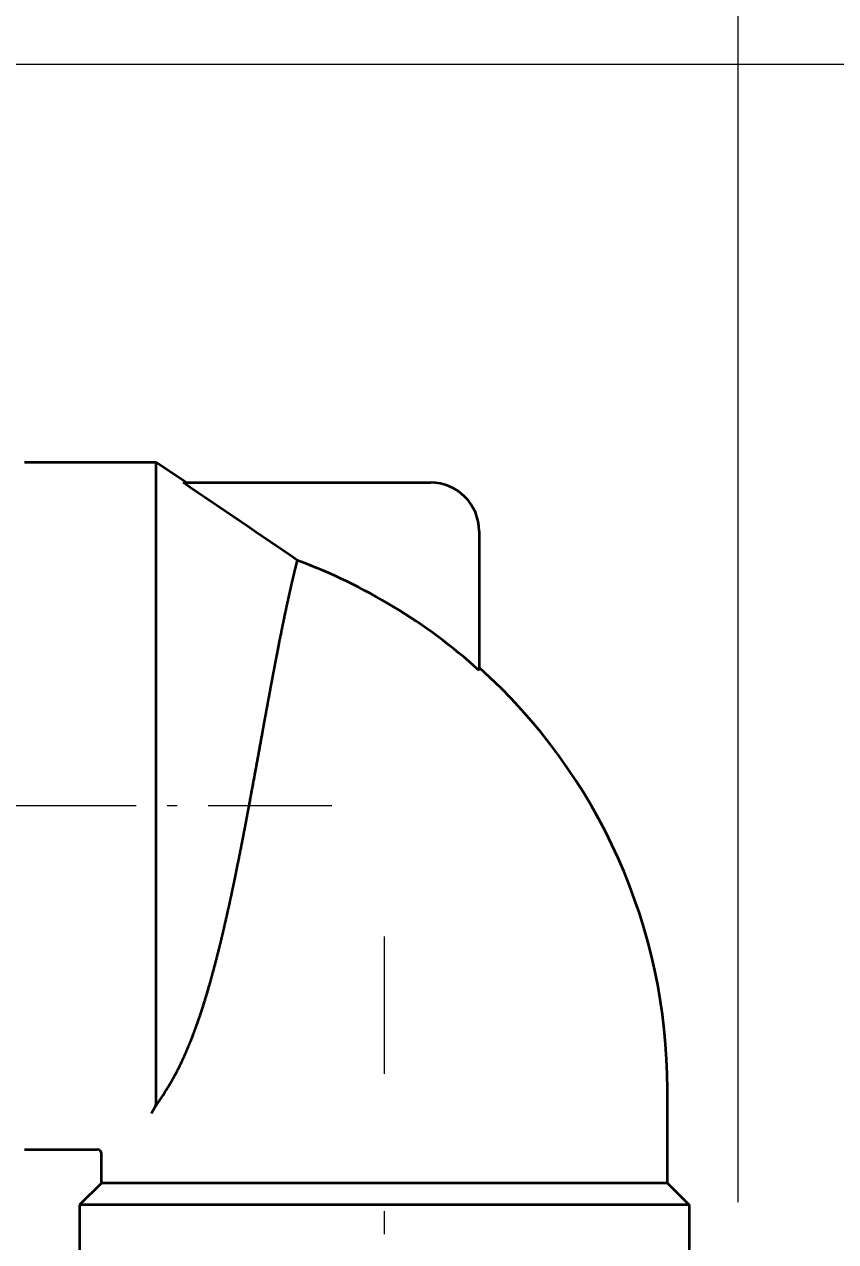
# Model space of a CAD drawing. Extents: x 23 to 417, y 3 to 294.
# Drawn here: x 165.81 to 173.84, y 100.2 to 112.24 of the extents above; entities that cross this region are included whole.
import ezdxf
from ezdxf.enums import TextEntityAlignment as Align

# ---------------------------------------------------------------- set-up
doc = ezdxf.new("R2010")
doc.units = 0
doc.linetypes.add('DASHDOT', pattern=[18.5, 12, -3, 0.5, -3])
doc.layers.get('0').update_dxf_attribs({"lineweight": 13})
doc.styles.get("Standard").update_dxf_attribs({"font": 'isocp.shx'})
doc.dimstyles.get("Standard").update_dxf_attribs({"dimtxt": 2.5, "dimasz": 2.5, "dimexe": 1.25, "dimexo": 0.625, "dimtad": 1, "dimtxsty": 'Standard', "dimcen": 2.5, "dimadec": 0, "dimazin": 0, "dimtfac": 1, "dimtmove": 0, "dimatfit": 0, "dimfxl": 0, "dimarcsym": 0})

# ---------------------------------------------------------------- blocks, each defined once
blk = doc.blocks.new('*D488')
at = {"color": 230, "lineweight": 13}
for p, q in [((150.661, 111.851), (183.721, 111.851)), ((183.721, 83.652), (183.721, 111.851)), ((150.661, 83.652), (183.721, 83.652))]:
    blk.add_line(p, q, dxfattribs=at)
for points in [[(184.238, 109.92), (183.721, 111.851), (183.203, 109.92)], [(183.203, 85.584), (183.721, 83.652), (184.238, 85.584)]]:
    blk.add_lwpolyline(points, dxfattribs=at)
for s, height, width, p, p2 in [(']', 2, 1.552524, (181.721, 106.198), (181.721, 106.975)), ('6', 2, 1.295757, (181.721, 103.644), (181.721, 105.198)), ('[', 2, 1.552523, (181.721, 101.868), (181.721, 102.644)), ('/', 1, 1.818182, (181.221, 99.868), (181.221, 100.868)), ('%%p2', 1.4, 1.254643, (181.421, 96.567), (181.421, 98.868)), ('141', 2, 1.533838, (181.721, 90.305), (181.721, 95.367))]:
    blk.add_text(s, height=height, rotation=90, dxfattribs=dict(at, width=width)).set_placement(p, p2, align=Align.FIT)
blk = doc.blocks.new('*D490')
at = {"color": 30, "lineweight": 13}
for p, q in [((151.461, 111.851), (178.896, 111.851)), ((176.896, 66.805), (176.896, 111.851))]:
    blk.add_line(p, q, dxfattribs=at)
at = {"color": 30, "lineweight": 13, "ltscale": 0.108962}
blk.add_line((174.538, 97.812), (178.896, 97.812), dxfattribs=at)
at = {"color": 30, "lineweight": 13}
for points in [[(177.414, 109.92), (176.896, 111.851), (176.379, 109.92)], [(176.379, 99.744), (176.896, 97.812), (177.414, 99.744)]]:
    blk.add_lwpolyline(points, dxfattribs=at)
for s, height, width, p, p2 in [(']', 2, 1.552522, (174.896, 85.857), (174.896, 86.634)), ('2.76', 2, 1.443275, (174.896, 78.219), (174.896, 84.857)), ('[', 2, 1.552527, (174.896, 76.443), (174.896, 77.219)), ('/', 1, 1.818182, (174.396, 74.443), (174.396, 75.443)), ('70.2', 2, 1.436744, (174.896, 66.805), (174.896, 73.443))]:
    blk.add_text(s, height=height, rotation=90, dxfattribs=dict(at, width=width)).set_placement(p, p2, align=Align.FIT)
blk = doc.blocks.new('*D491')
at = {"color": 30, "lineweight": 13, "ltscale": 0.321441}
blk.add_line((133.781, 115.712), (133.781, 128.57), dxfattribs=at)
at = {"color": 30, "lineweight": 13}
for p, q in [((172.873, 100.59), (172.873, 128.57)), ((133.781, 126.57), (172.873, 126.57))]:
    blk.add_line(p, q, dxfattribs=at)
for points in [[(135.713, 127.087), (133.781, 126.57), (135.713, 126.052)], [(170.941, 126.052), (172.873, 126.57), (170.941, 127.087)]]:
    blk.add_lwpolyline(points, dxfattribs=at)
for s, height, width, p, p2 in [('[', 2, 1.552527, (161.969, 128.57), (162.745, 128.57)), (']', 2, 1.552527, (169.429, 128.57), (170.205, 128.57)), ('195.5', 2, 1.537044, (145.368, 128.57), (153.96, 128.57)), ('7.7', 2, 1.51098, (163.745, 128.57), (168.429, 128.57)), ('%%p10', 1.4, 1.55393, (155.16, 128.87), (158.969, 128.87)), ('/', 1, 1.818182, (159.969, 129.07), (160.969, 129.07))]:
    blk.add_text(s, height=height, dxfattribs=dict(at, width=width)).set_placement(p, p2, align=Align.FIT)
blk = doc.blocks.new('BLOCK2931')
at = {"color": 7, "lineweight": 35, "ltscale": 0.1625}
blk.add_line((125.65, 43), (132.15, 43), dxfattribs=at)
at = {"color": 7, "lineweight": 35, "ltscale": 0.425}
blk.add_line((132.15, 43), (132.15, 26), dxfattribs=at)
at = {"color": 7, "lineweight": 35, "ltscale": 0.045154}
blk.add_line((133.647, 41.99), (132.15, 43), dxfattribs=at)
at = {"color": 7, "lineweight": 35, "ltscale": 0.306104}
blk.add_line((133.506, 41.99), (145.75, 41.99), dxfattribs=at)
at = {"color": 7, "lineweight": 35, "ltscale": 0.172355}
blk.add_line((148.15, 39.59), (148.15, 32.696), dxfattribs=at)
at = {"color": 7, "lineweight": 35, "ltscale": 0.368257}
blk.add_line((132.15, 26), (132.15, 11.27), dxfattribs=at)
at = {"color": 7, "lineweight": 35, "ltscale": 0.11625}
blk.add_line((157.46, 7.34), (157.46, 11.99), dxfattribs=at)
at = {"color": 7, "lineweight": 35, "ltscale": 0.09025}
blk.add_line((125.65, 9), (129.26, 9), dxfattribs=at)
at = {"color": 7, "lineweight": 35, "ltscale": 0.0365}
blk.add_line((129.46, 7.34), (129.46, 8.8), dxfattribs=at)
at = {"color": 7, "lineweight": 35, "ltscale": 0.038228}
for p, q in [((129.46, 7.34), (128.379, 6.259)), ((157.46, 7.34), (158.541, 6.259))]:
    blk.add_line(p, q, dxfattribs=at)
at = {"color": 7, "lineweight": 35, "ltscale": 0.35}
for p, q in [((143.46, 7.34), (129.46, 7.34)), ((157.46, 7.34), (143.46, 7.34))]:
    blk.add_line(p, q, dxfattribs=at)
at = {"color": 7, "lineweight": 35, "ltscale": 0.377031}
for p, q in [((143.46, 6.259), (128.379, 6.259)), ((158.541, 6.259), (143.46, 6.259))]:
    blk.add_line(p, q, dxfattribs=at)
at = {"color": 7, "lineweight": 35, "ltscale": 0.101719}
for p, q in [((128.379, 6.259), (128.379, 2.19)), ((158.541, 6.259), (158.541, 2.19))]:
    blk.add_line(p, q, dxfattribs=at)
at = {"color": 7, "lineweight": 35}
for centre, radius, start, end in [((-1803.095, -2812.956), 3449.803, 55.736128, 55.849696), ((145.75, 39.59), 2.4, 0, 90), ((129.45, 11.99), 27.9, 47.91393, 69.63147), ((129.45, 11.99), 28.01, 360, 408.11646), ((49.626, 64.985), 98.539, 326.64349, 327.46532), ((129.26, 8.8), 0.2, 0.0257, 90.00217)]:
    blk.add_arc(centre, radius, start, end, dxfattribs=at)
for points, knots in [([(136.769, 26), (136.842, 26.391), (136.914, 26.779), (136.991, 27.197), (137.095, 27.767), (137.197, 28.324), (137.23, 28.51), (137.298, 28.881), (137.364, 29.247), (137.397, 29.428), (137.463, 29.791), (137.526, 30.135), (137.556, 30.299), (137.6, 30.543), (137.645, 30.789), (137.66, 30.871), (137.692, 31.043), (137.724, 31.217), (137.735, 31.276), (137.853, 31.916), (137.966, 32.526), (138.061, 33.028), (138.182, 33.651), (138.296, 34.229), (138.319, 34.342), (138.369, 34.593), (138.417, 34.83), (138.44, 34.944), (138.51, 35.287), (138.58, 35.622), (138.625, 35.833), (138.688, 36.124), (138.748, 36.395), (138.769, 36.492), (138.807, 36.664), (138.844, 36.827), (138.862, 36.907), (138.915, 37.136), (138.962, 37.336), (138.99, 37.453), (139.053, 37.715), (139.103, 37.917), (139.127, 38.012), (139.146, 38.089), (139.161, 38.146)], [0, 0, 0, 0, 0, 0, 14.377344, 14.377344, 14.377344, 21.68398, 21.68398, 21.68398, 28.990616, 28.990616, 28.990616, 36.289305, 36.289305, 36.289305, 39.938649, 39.938649, 39.938649, 43.846938, 43.846938, 43.846938, 68.138268, 68.138268, 68.138268, 75.649506, 75.649506, 75.649506, 82.92541, 82.92541, 82.92541, 97.267468, 97.267468, 97.267468, 104.361203, 104.361203, 104.361203, 111.620726, 111.620726, 111.620726, 126.327641, 126.327641, 126.327641, 145.571182, 145.571182, 145.571182, 145.571182, 145.571182, 145.571182]), ([(132.7, 11.99), (132.831, 12.195), (132.951, 12.397), (133.064, 12.598), (133.234, 12.92), (133.39, 13.238), (133.447, 13.359), (133.559, 13.6), (133.664, 13.841), (133.716, 13.962), (133.878, 14.35), (134.029, 14.741), (134.13, 15.015), (134.275, 15.428), (134.412, 15.84), (134.457, 15.977), (134.655, 16.598), (134.839, 17.226), (134.976, 17.719), (135.125, 18.287), (135.268, 18.86), (135.286, 18.931), (135.375, 19.288), (135.459, 19.64), (135.524, 19.915), (135.623, 20.344), (135.72, 20.78), (135.752, 20.925), (135.816, 21.214), (135.878, 21.501), (135.908, 21.645), (135.971, 21.939), (136.033, 22.235), (136.057, 22.351), (136.148, 22.794), (136.237, 23.236), (136.295, 23.525), (136.366, 23.886), (136.436, 24.245), (136.45, 24.317), (136.505, 24.604), (136.56, 24.889), (136.599, 25.092), (136.655, 25.391), (136.713, 25.697), (136.732, 25.797), (136.75, 25.899), (136.769, 26)], [0, 0, 0, 0, 0, 0, 7.590673, 7.590673, 7.590673, 12.246486, 12.246486, 12.246486, 16.902299, 16.902299, 16.902299, 27.207616, 27.207616, 27.207616, 32.360455, 32.360455, 32.360455, 50.396477, 50.396477, 50.396477, 52.973551, 52.973551, 52.973551, 63.279816, 63.279816, 63.279816, 68.431936, 68.431936, 68.431936, 73.586284, 73.586284, 73.586284, 79.004628, 79.004628, 79.004628, 89.314329, 89.314329, 89.314329, 91.891202, 91.891202, 91.891202, 99.621796, 99.621796, 99.621796, 103.338247, 103.338247, 103.338247, 103.338247, 103.338247, 103.338247]), ([(132.15, 11.27), (132.15, 11.233), (132.135, 11.189), (132.122, 11.152), (132.082, 11.059), (132.028, 10.959), (131.999, 10.909), (131.967, 10.857), (131.932, 10.804)], [0, 0, 0, 0, 0, 0, 2.177048, 2.177048, 2.177048, 4.287142, 4.287142, 4.287142, 4.287142, 4.287142, 4.287142])]:
    blk.add_open_spline(points, degree=5, knots=knots, dxfattribs=at)

msp = doc.modelspace()

# ---------------------------------------------------------------- linework, layer by layer
at = {"color": 7, "linetype": 'DASHDOT', "lineweight": 13, "ltscale": 0.102068}
msp.add_line((168.8531, 104.5118), (164.7703, 104.5118), dxfattribs=at)
at = {"color": 7, "linetype": 'DASHDOT', "lineweight": 13, "ltscale": 0.453}
msp.add_line((169.3727, 85.0998), (169.3727, 103.2198), dxfattribs=at)

# ---------------------------------------------------------------- block references
at = {"lineweight": 0, "xscale": 0.2, "yscale": 0.2, "zscale": 0.2}
msp.add_blockref('BLOCK2931', (140.6807, 99.3118), dxfattribs=at)

# ---------------------------------------------------------------- dimensions: what is measured, and where the dimension line sits
at = {"color": 0, "lineweight": 0}
for base, p1, p2, angle, text, override, picture, middle, dimtype in [((133.7807, 126.5695), (172.8727, 99.5898), (133.7807, 114.7119), 179.99905, '<>{}{%%p10}', {"dimlfac": 5, "dimtol": 0, "dimlim": 0, "dimtp": 10, "dimtm": 10}, '*D491', (157.7867, 126.5695), 160), ((183.7206, 83.6523), (150.4607, 111.8515), (150.4607, 83.6523), 270, '<>{}{%%p2}', {"dimlfac": 5, "dimtol": 0, "dimlim": 0, "dimtp": 2, "dimtm": 2}, '*D488', (183.7206, 98.64), 161)]:
    dim = msp.add_linear_dim(base=base, p1=p1, p2=p2, angle=angle, text=text, dimstyle='Standard', override=override, dxfattribs=at)
    dim.commit()
    dim.dimension.update_dxf_attribs({"geometry": picture, "text_midpoint": middle, "dimtype": dimtype})
dim = msp.add_linear_dim(base=(176.89638, 97.81191), p1=(150.46065, 111.85148), p2=(173.53791, 97.81191), angle=269.99857, dimstyle='Standard', override={"dimlfac": 5}, dxfattribs=at)
dim.commit()
dim.dimension.update_dxf_attribs({"geometry": '*D490', "text_midpoint": (176.89638, 76.71944), "dimtype": 160})

doc.saveas('drawing.dxf')
